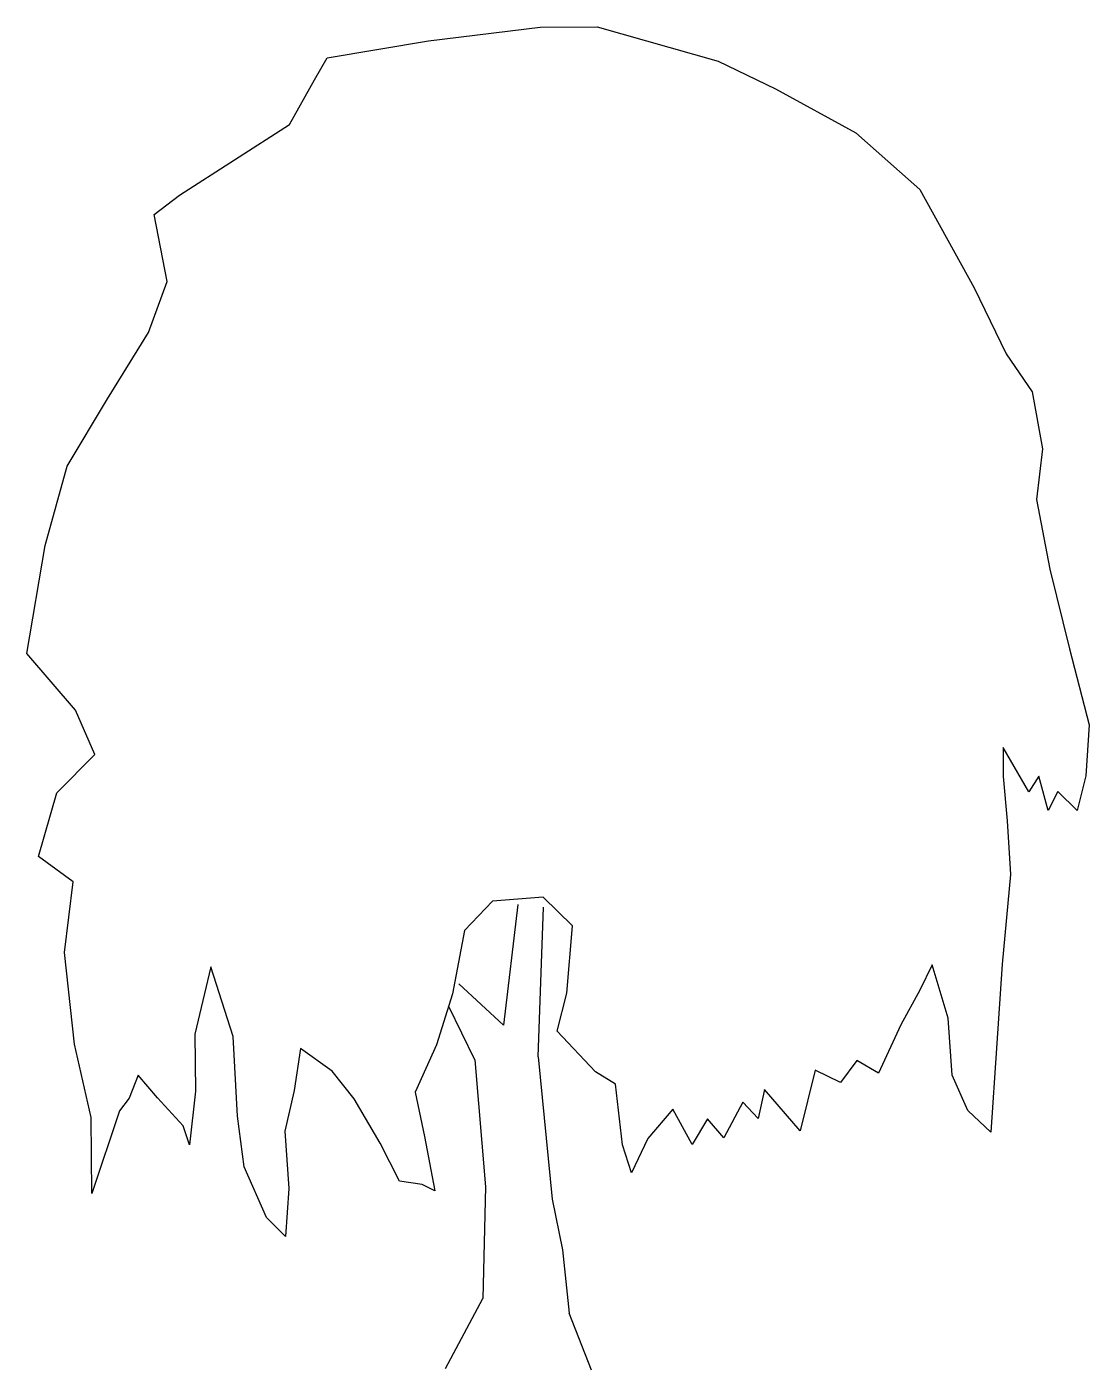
# Model space of a CAD drawing. Extents: x 417.1 to 449.9, y 219.3 to 260.9.
import ezdxf

# ---------------------------------------------------------------- set-up
doc = ezdxf.new("R2010")
doc.units = 0
doc.header["$LTSCALE"] = 12
doc.header["$MEASUREMENT"] = 0
doc.layers.get('0').update_dxf_attribs({"linetype": 'CONTINUOUS'})

# ---------------------------------------------------------------- blocks, each defined once
blk = doc.blocks.new('TREE18E')
for p, q in [((-0.01531, 0.2059), (0.00195, 0.208)), ((0.00195, 0.208), (0.01079, 0.20807)), ((0.01079, 0.20807), (0.02951, 0.20274)), ((-0.03101, 0.20325), (-0.01531, 0.2059)), ((-0.03295, 0.19986), (-0.03101, 0.20325)), ((0.02951, 0.20274), (0.03838, 0.19846)), ((-0.03683, 0.19295), (-0.03295, 0.19986)), ((0.03838, 0.19846), (0.05079, 0.19167)), ((-0.05387, 0.18201), (-0.03683, 0.19295)), ((0.05079, 0.19167), (0.06069, 0.18291)), ((-0.05778, 0.17903), (-0.05387, 0.18201)), ((0.06069, 0.18291), (0.06909, 0.16767)), ((-0.05573, 0.16866), (-0.05778, 0.17903)), ((-0.05862, 0.16077), (-0.05573, 0.16866)), ((0.06909, 0.16767), (0.07408, 0.15746)), ((-0.06499, 0.15047), (-0.05862, 0.16077)), ((0.07408, 0.15746), (0.07806, 0.15159)), ((-0.07123, 0.14004), (-0.06499, 0.15047)), ((0.07806, 0.15159), (0.07968, 0.14276)), ((0.07968, 0.14276), (0.07875, 0.13489)), ((-0.07464, 0.12779), (-0.07123, 0.14004)), ((0.07875, 0.13489), (0.0808, 0.1241)), ((-0.07746, 0.11106), (-0.07464, 0.12779)), ((0.0808, 0.1241), (0.08385, 0.11177)), ((-0.06995, 0.10228), (-0.07746, 0.11106)), ((0.08385, 0.11177), (0.08689, 0.1)), ((-0.06695, 0.09542), (-0.06995, 0.10228)), ((0.08689, 0.1), (0.08639, 0.09213)), ((0.07358, 0.09652), (0.07361, 0.09203)), ((0.07756, 0.08967), (0.07358, 0.09652)), ((-0.0728, 0.08948), (-0.06695, 0.09542)), ((0.07361, 0.09203), (0.07423, 0.08516)), ((0.07909, 0.09207), (0.07756, 0.08967)), ((0.08054, 0.08675), (0.07909, 0.09207)), ((0.08639, 0.09213), (0.08503, 0.08678)), ((-0.07567, 0.07963), (-0.0728, 0.08948)), ((0.08206, 0.08971), (0.08054, 0.08675)), ((0.08503, 0.08678), (0.08206, 0.08971)), ((0.07423, 0.08516), (0.07472, 0.07688)), ((-0.0703, 0.07574), (-0.07567, 0.07963)), ((-0.07162, 0.06478), (-0.0703, 0.07574)), ((0.07472, 0.07688), (0.07342, 0.06297)), ((0.00244, 0.07336), (-0.00542, 0.07274)), ((0.00697, 0.0689), (0.00244, 0.07336)), ((-0.00542, 0.07274), (-0.00973, 0.06821)), ((-0.00148, 0.07221), (-0.00372, 0.05352)), ((0.00165, 0.04865), (0.00245, 0.07182)), ((0.00607, 0.05851), (0.00697, 0.0689)), ((-0.00973, 0.06821), (-0.01162, 0.05837)), ((-0.07011, 0.05061), (-0.07162, 0.06478)), ((-0.049, 0.06257), (-0.05145, 0.05216)), ((-0.04555, 0.05179), (-0.049, 0.06257)), ((0.06261, 0.06288), (0.06068, 0.05894)), ((0.06506, 0.05462), (0.06261, 0.06288)), ((0.07342, 0.06297), (0.07166, 0.03698)), ((-0.01162, 0.05837), (-0.01409, 0.05049)), ((-0.00372, 0.05352), (-0.01065, 0.05992)), ((0.00457, 0.0526), (0.00607, 0.05851)), ((0.06068, 0.05894), (0.05777, 0.05358)), ((-0.00817, 0.04815), (-0.01217, 0.0564)), ((0.06569, 0.04578), (0.06506, 0.05462)), ((-0.05145, 0.05216), (-0.05138, 0.04332)), ((0.01051, 0.04633), (0.00457, 0.0526)), ((0.05777, 0.05358), (0.05432, 0.04611)), ((-0.06749, 0.03926), (-0.07011, 0.05061)), ((-0.04489, 0.03944), (-0.04555, 0.05179)), ((-0.01409, 0.05049), (-0.0174, 0.04316)), ((-0.03514, 0.0499), (-0.03608, 0.04344)), ((-0.0302, 0.04643), (-0.03514, 0.0499)), ((-0.00817, 0.04815), (-0.00648, 0.02851)), ((0.00165, 0.04865), (0.00379, 0.02662)), ((0.05093, 0.04805), (0.04843, 0.04466)), ((0.05432, 0.04611), (0.05093, 0.04805)), ((-0.06024, 0.04577), (-0.06162, 0.04225)), ((-0.05727, 0.04229), (-0.06024, 0.04577)), ((-0.0268, 0.04211), (-0.0302, 0.04643)), ((0.01362, 0.04439), (0.01051, 0.04633)), ((0.04449, 0.04659), (0.04217, 0.03717)), ((0.04843, 0.04466), (0.04449, 0.04659)), ((0.06812, 0.04032), (0.06569, 0.04578)), ((0.01467, 0.03499), (0.01362, 0.04439)), ((-0.06162, 0.04225), (-0.06315, 0.04028)), ((-0.0533, 0.03797), (-0.05727, 0.04229)), ((-0.05138, 0.04332), (-0.0523, 0.03503)), ((-0.03608, 0.04344), (-0.03757, 0.03711)), ((-0.02281, 0.03526), (-0.0268, 0.04211)), ((-0.0174, 0.04316), (-0.01594, 0.03629)), ((0.03329, 0.04159), (0.03039, 0.0361)), ((0.0357, 0.03909), (0.03329, 0.04159)), ((0.03665, 0.04359), (0.0357, 0.03909)), ((0.04217, 0.03717), (0.03665, 0.04359)), ((-0.06315, 0.04028), (-0.0674, 0.02747)), ((0.02249, 0.04053), (0.0186, 0.036)), ((0.02548, 0.03507), (0.02249, 0.04053)), ((0.07166, 0.03698), (0.06812, 0.04032)), ((-0.0674, 0.02747), (-0.06749, 0.03926)), ((-0.0523, 0.03503), (-0.0533, 0.03797)), ((-0.04384, 0.03158), (-0.04489, 0.03944)), ((0.02784, 0.03902), (0.02548, 0.03507)), ((0.03039, 0.0361), (0.02784, 0.03902)), ((-0.03757, 0.03711), (-0.03694, 0.02827)), ((-0.01594, 0.03629), (-0.01433, 0.02788)), ((0.0186, 0.036), (0.01611, 0.03065)), ((-0.01982, 0.02938), (-0.02281, 0.03526)), ((0.01611, 0.03065), (0.01467, 0.03499)), ((-0.04041, 0.02375), (-0.04384, 0.03158)), ((-0.01631, 0.02885), (-0.01982, 0.02938)), ((-0.03694, 0.02827), (-0.03744, 0.02082)), ((-0.01433, 0.02788), (-0.01631, 0.02885)), ((-0.00648, 0.02851), (-0.0069, 0.01123)), ((0.00379, 0.02662), (0.00539, 0.01877)), ((-0.03744, 0.02082), (-0.04041, 0.02375)), ((0.00539, 0.01877), (0.00645, 0.00895)), ((-0.01271, 0.00038), (-0.0069, 0.01123)), ((0.00989, 0.00013), (0.00645, 0.00895))]:
    blk.add_line(p, q)

msp = doc.modelspace()

# ---------------------------------------------------------------- block references
at = {"xscale": 200, "yscale": 200, "zscale": 200}
msp.add_blockref('TREE18E', (432.547, 219.284), dxfattribs=at)

doc.saveas('drawing.dxf')
